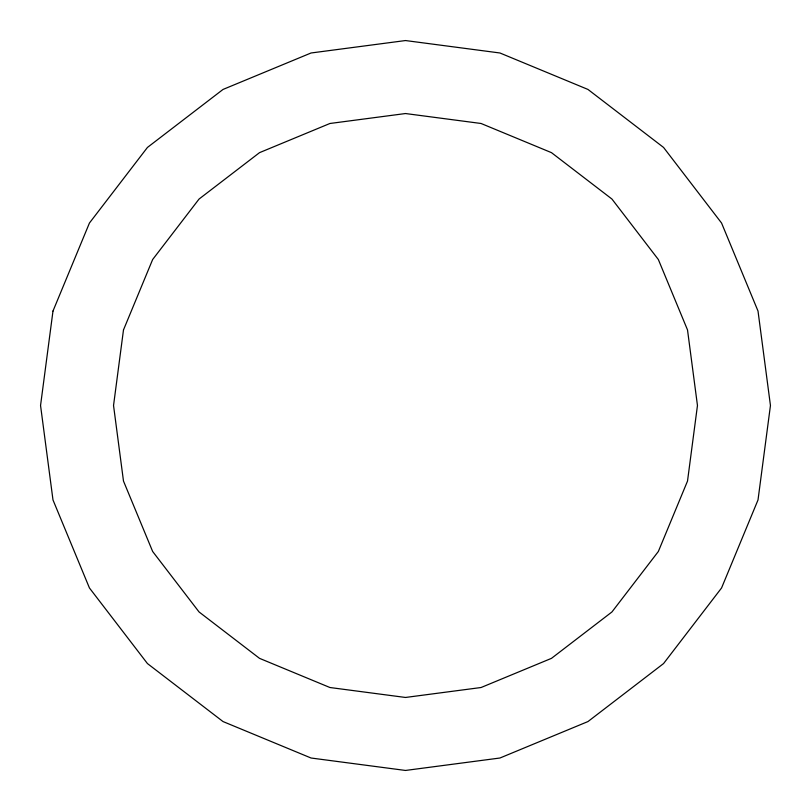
<?xml version="1.0" encoding="UTF-8"?>
<svg xmlns="http://www.w3.org/2000/svg" width="811" height="811" viewBox="0 0 811 811"><rect width="100%" height="100%" fill="white"/><g stroke="black" fill="none" stroke-linecap="round" stroke-linejoin="round"><path stroke-width="1.22" d="M52.989 311.049L40.55 405.5L52.989 499.951L89.443 587.975L147.44 663.56L223.025 721.557L311.049 758.011L405.5 770.45L499.951 758.011L587.975 721.557L663.56 663.56L721.557 587.975L758.011 499.951L770.45 405.5L758.011 311.049L721.557 223.025L663.56 147.44L587.975 89.443L499.951 52.989L405.5 40.55L311.049 52.989L223.025 89.443L147.44 147.44L89.443 223.025L52.989 311.049M123.485 329.935L113.54 405.5L123.485 481.065L152.65 551.48L199.05 611.95L259.52 658.35L329.935 687.515L405.5 697.46L481.065 687.515L551.48 658.35L611.95 611.95L658.35 551.48L687.515 481.065L697.46 405.5L687.515 329.935L658.35 259.52L611.95 199.05L551.48 152.65L481.065 123.485L405.5 113.54L329.935 123.485L259.52 152.65L199.05 199.05L152.65 259.52L123.485 329.935"/></g></svg>
